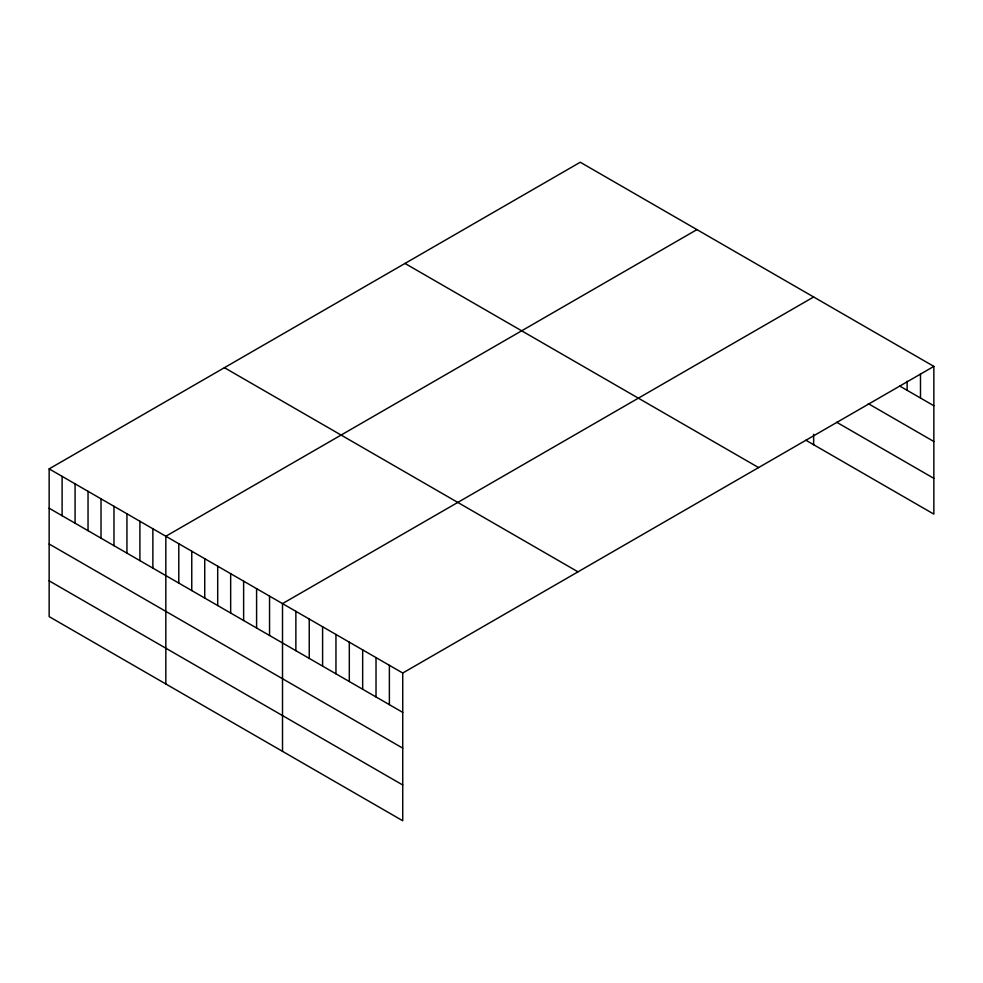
<?xml version="1.0" encoding="UTF-8"?>
<svg xmlns="http://www.w3.org/2000/svg" width="983" height="983" viewBox="0 0 983 983"><rect width="100%" height="100%" fill="white"/><g stroke="black" fill="none" stroke-linecap="round" stroke-linejoin="round"><path stroke-width="1.47" d="M933.85 366.389L402.735 673.023L402.735 820.756L49.15 616.611L49.15 468.879L580.265 162.244L933.85 366.389L933.85 514.121L805.851 440.212M696.947 229.617L165.832 536.251L165.832 683.971M813.629 296.989L282.514 603.611L282.514 751.344M899.85 386.11L933.85 405.746M868.272 403.644L933.85 441.502M836.705 422.272L933.85 478.352M404.996 263.444L758.581 467.576M224.419 367.691L578.004 571.836M49.15 468.879L402.735 673.023M49.15 508.236L402.735 712.38M49.15 544.004L402.735 748.137M49.15 580.842L402.735 784.987M920.493 373.81L920.493 398.029M907.137 381.244L907.137 390.325M813.629 434.277L813.629 444.709M389.379 665.319L389.379 704.664M376.022 657.602L376.022 696.959M362.666 649.886L362.666 689.243M349.309 642.182L349.309 681.526M335.953 634.465L335.953 673.822M322.596 626.749L322.596 666.105M309.24 619.044L309.24 658.389M295.871 611.328L295.871 650.685M269.551 596.128L269.551 635.485M256.588 588.645L256.588 628.002M243.624 581.162L243.624 620.519M230.661 573.679L230.661 613.023M217.698 566.196L217.698 605.54M204.734 558.7L204.734 598.057M191.759 551.217L191.759 590.574M178.795 543.734L178.795 583.091M152.869 528.768L152.869 568.113M139.905 521.285L139.905 560.629M126.942 513.79L126.942 553.146M113.979 506.306L113.979 545.663M101.016 498.823L101.016 538.18M88.04 491.34L88.04 530.685M75.077 483.857L75.077 523.202M62.113 476.374L62.113 515.719"/></g></svg>
